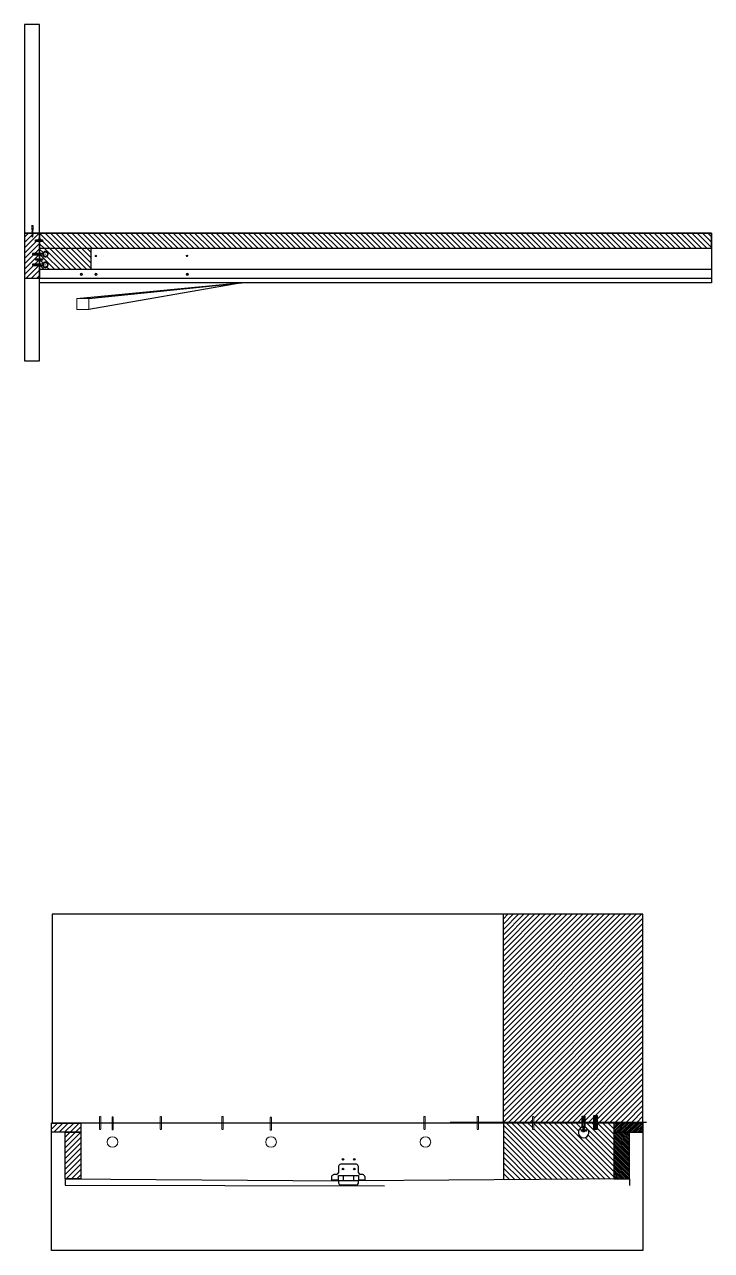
# Model space of a CAD drawing. Header units: millimetres. Extents: x -65822 to 124962, y -17646 to 50330.
# Drawn here: x 22237 to 24282, y 816 to 4462 of the extents above; entities that cross this region are included whole.
import ezdxf

# ---------------------------------------------------------------- set-up
doc = ezdxf.new("R2010")
doc.units = ezdxf.units.MM
doc.header["$MEASUREMENT"] = 0
doc.linetypes.add('HIDDEN', pattern=[0.375, 0.25, -0.125])
for name, color, linetype, lineweight in [('Arredi', 1, 'Continuous', 30), ('Dettagli', 210, 'Continuous', 20), ('quote', 2, 'Continuous', 9), ('Tratteggi', 2, 'HIDDEN', 15)]:
    doc.layers.add(name, color=color, linetype=linetype, lineweight=lineweight)
doc.layers.add('Viti', color=2, linetype='Continuous')

msp = doc.modelspace()

# ---------------------------------------------------------------- hatches: boundary and pattern name
at = {"layer": 'Dettagli'}
h = msp.add_hatch(dxfattribs=at)
h.set_pattern_fill('ANSI31', color=256, scale=90)
h.set_pattern_definition([(45, (13622.354, -1441.153), (-7.954951, 7.954951), [])])
h.paths.add_polyline_path([(22404.661, 1167.388), (22357.907, 1167.388), (22357.907, 1029.139), (22404.661, 1029.139)])
h.paths.add_polyline_path([(22404.661, 1167.388), (22404.661, 1194.799), (22317.928, 1194.799), (22317.928, 1167.388)])
at = {"layer": 'quote'}
h = msp.add_hatch(dxfattribs=at)
h.set_pattern_fill('ANSI31', color=256, scale=90)
h.paths.add_polyline_path([(22281.819, 3816.428), (22270.481, 3816.428), (22270.481, 3821.175), (22281.819, 3821.175), (22281.819, 3841.706), (22261.886, 3841.706), (22261.886, 3841.576), (22262.67, 3841.567), (22261.887, 3841.314), (22261.887, 3840.428), (22262.67, 3840.419), (22261.887, 3840.166), (22261.888, 3839.28), (22262.67, 3839.271), (22261.888, 3839.019), (22261.889, 3838.132), (22262.67, 3838.124), (22261.889, 3837.871), (22261.89, 3836.984), (22262.67, 3836.976), (22261.89, 3836.724), (22261.891, 3835.837), (22262.67, 3835.828), (22261.891, 3835.576), (22261.891, 3834.689), (22262.67, 3834.68), (22261.892, 3834.429), (22261.892, 3833.541), (22262.67, 3833.532), (22261.893, 3833.281), (22261.893, 3832.393), (22262.67, 3832.385), (22261.893, 3832.134), (22261.894, 3831.246), (22262.67, 3831.237), (22261.905, 3830.99), (22260.846, 3829.6), (22260.053, 3830.658), (22259.829, 3830.617), (22259.054, 3830.591), (22259.857, 3830.882), (22259.857, 3831.766), (22259.054, 3831.739), (22259.857, 3832.029), (22259.857, 3832.914), (22259.054, 3832.887), (22259.857, 3833.177), (22259.857, 3834.062), (22259.054, 3834.034), (22259.857, 3834.325), (22259.857, 3835.21), (22259.054, 3835.182), (22259.857, 3835.473), (22259.857, 3836.357), (22259.054, 3836.33), (22259.857, 3836.621), (22259.857, 3837.505), (22259.054, 3837.478), (22259.857, 3837.768), (22259.857, 3838.653), (22259.054, 3838.626), (22259.857, 3838.916), (22259.857, 3839.801), (22259.054, 3839.773), (22259.857, 3840.064), (22259.857, 3840.948), (22259.054, 3840.921), (22259.857, 3841.212), (22259.857, 3841.706), (22237.24, 3841.706), (22237.24, 3706.481), (22281.819, 3706.481), (22281.819, 3744.888), (22260.739, 3744.888), (22260.739, 3749.151), (22281.819, 3749.151), (22281.819, 3760.622), (22270.572, 3760.622), (22270.572, 3765.114), (22281.819, 3765.114), (22281.819, 3776.406), (22260.704, 3776.406), (22260.704, 3780.669), (22281.819, 3780.669)])
h = msp.add_hatch(dxfattribs=at)
h.set_pattern_fill('ANSI31', color=256, scale=90, angle=90)
h.paths.add_polyline_path([(24282.24, 3841.706), (22282.24, 3841.706), (22282.24, 3821.175), (22291.033, 3821.175), (22291.033, 3816.428), (22282.24, 3816.428), (22282.24, 3796.706), (24282.24, 3796.706)])
h = msp.add_hatch(dxfattribs=at)
h.set_pattern_fill('ANSI31', color=256, scale=90, angle=90)
h.paths.add_polyline_path([(22434.5, 3796.706), (22282.24, 3796.706), (22282.24, 3780.669), (22291.55, 3780.669, -7.41521144), (22291.613, 3776.406), (22282.24, 3776.406), (22282.24, 3765.114), (22290.957, 3765.114), (22290.957, 3760.622), (22282.24, 3760.622), (22282.24, 3749.151), (22291.559, 3749.151, -7.41200427), (22291.618, 3744.888), (22282.24, 3744.888), (22282.24, 3734.289), (22434.5, 3734.289)])
h = msp.add_hatch(dxfattribs=at)
h.set_pattern_fill('ANSI31', color=256, scale=90)
h.paths.add_polyline_path([(24077.928, 1816.02), (23662.764, 1816.02), (23662.764, 1197.052), (23749.18, 1197.052), (23749.18, 1214.094), (23753.017, 1214.094), (23753.017, 1197.052), (23897.702, 1197.052), (23897.702, 1214.985), (23905.115, 1214.985), (23905.115, 1197.052), (23931.921, 1197.052), (23931.921, 1217.514), (23942.045, 1217.514), (23942.045, 1197.052), (24077.928, 1197.052)])
h = msp.add_hatch(dxfattribs=at)
h.set_pattern_fill('ANSI31', color=256, scale=90, angle=90)
h.paths.add_polyline_path([(23991.422, 1167.388), (23991.419, 1196.02), (23942.045, 1196.02), (23942.045, 1175.654), (23931.921, 1175.654), (23931.921, 1196.02), (23905.115, 1196.02), (23905.115, 1182.368, -8.39858269), (23897.702, 1182.323), (23897.702, 1196.02), (23753.017, 1196.02), (23753.017, 1175.531), (23749.18, 1175.531), (23749.18, 1196.02), (23662.764, 1196.02), (23662.764, 1026.262), (24038.176, 1028.889), (24038.176, 1029.139), (23991.422, 1029.139)])
h = msp.add_hatch(dxfattribs=at)
h.set_pattern_fill('ANSI31', color=256, scale=30)
h.paths.add_polyline_path([(24077.928, 1196.02), (23991.419, 1196.013), (23991.422, 1167.388), (24038.176, 1167.388), (24077.928, 1167.388)])
h = msp.add_hatch(dxfattribs=at)
h.set_pattern_fill('ANSI31', color=256, scale=30, angle=90)
h.paths.add_polyline_path([(24038.176, 1167.388), (23991.422, 1167.388), (23991.422, 1029.139), (24038.176, 1029.139)])
at = {"layer": 'Viti'}
h = msp.add_hatch(color=256, dxfattribs=at)
h.dxf.hatch_style = 1
h.set_gradient(color1=(51, 51, 51), color2=(51, 51, 51), tint=1)
h.paths.add_polyline_path([(22299.304, 3776.967, 1), (22299.304, 3780.339, 1)])
h = msp.add_hatch(color=256, dxfattribs=at)
h.dxf.hatch_style = 1
h.set_gradient(color1=(51, 51, 51), color2=(51, 51, 51), tint=1)
h.paths.add_polyline_path([(22299.304, 3776.967, 1), (22299.304, 3780.339, 1)])
h = msp.add_hatch(color=256, dxfattribs=at)
h.dxf.hatch_style = 1
h.set_gradient(color1=(51, 51, 51), color2=(51, 51, 51), tint=1)
h.paths.add_polyline_path([(22299.304, 3745.416, 1), (22299.304, 3748.788, 1)])
h = msp.add_hatch(color=256, dxfattribs=at)
h.dxf.hatch_style = 1
h.set_gradient(color1=(51, 51, 51), color2=(51, 51, 51), tint=1)
h.paths.add_polyline_path([(22299.304, 3745.416, 1), (22299.304, 3748.788, 1)])

# ---------------------------------------------------------------- linework, layer by layer
at = {"layer": 'Arredi'}
for p, q in [((22281.819, 3841.706), (22281.819, 3821.175)), ((22281.819, 3816.428), (22281.819, 3780.669)), ((22281.819, 3776.406), (22281.819, 3765.114)), ((22281.819, 3760.622), (22281.819, 3749.151)), ((22281.819, 3744.888), (22281.819, 3706.481)), ((22393.141, 3646.624), (22879.257, 3693.692)), ((22428.885, 3646.624), (22884.327, 3693.692)), ((22884.327, 3693.692), (22428.885, 3614.468)), ((23662.764, 1197.052), (23662.764, 1816.02)), ((22317.928, 1194.799), (22404.196, 1194.799)), ((23897.702, 1197.052), (23504.765, 1197.052)), ((23662.764, 1196.02), (23662.764, 1026.262)), ((23931.921, 1197.052), (23905.115, 1197.052)), ((24088.268, 1197.052), (23942.045, 1197.052)), ((22357.907, 1029.139), (22357.907, 1009.888)), ((24038.176, 1029.139), (24038.176, 1009.478))]:
    msp.add_line(p, q, dxfattribs=at)
at = {"layer": 'Arredi', "color": 0}
for p, q in [((22357.907, 1029.139), (23171.688, 1023.245)), ((23151.45, 1035.623), (23151.45, 1024.998)), ((24038.176, 1028.889), (23231.689, 1023.244)), ((23250.012, 1036.347), (23250.012, 1024.998)), ((22357.907, 1009.888), (23308.462, 1008.677))]:
    msp.add_line(p, q, dxfattribs=at)
at = {"layer": 'Arredi'}
for points in [[(22237.24, 4461.706), (22237.24, 3841.706), (22281.819, 3841.706), (22282.24, 4461.706)], [(24282.24, 3693.692), (22282.24, 3693.692), (22282.24, 3734.289), (24282.24, 3734.289)], [(24282.24, 3693.692), (22282.24, 3693.692), (22282.24, 3707.275), (24282.24, 3707.275)], [(22317.928, 1194.799), (22404.661, 1194.799), (22404.661, 1167.388), (22317.928, 1167.388)], [(22404.661, 1167.388), (22404.661, 1029.139), (22357.907, 1029.139), (22357.907, 1167.388)], [(24077.928, 1196.02), (23991.419, 1196.013), (23991.422, 1167.388), (24078.155, 1167.388)], [(23991.422, 1167.388), (23991.422, 1029.139), (24038.176, 1029.139), (24038.176, 1167.388)]]:
    msp.add_lwpolyline(points, close=True, dxfattribs=at)
for points in [[(22281.819, 3841.706), (22237.24, 3841.706), (22237.24, 3461.706), (22282.24, 3461.706), (22282.24, 3744.888)], [(22282.24, 3816.428), (22282.24, 3796.706), (24282.24, 3796.706), (24282.24, 3841.706), (22282.24, 3841.706), (22282.24, 3821.175)], [(22282.24, 3821.175), (22282.24, 3841.706), (24282.24, 3841.706), (24282.24, 3693.692), (22282.24, 3693.692), (22282.24, 3744.888)], [(22282.24, 3821.175), (22282.24, 3841.706)], [(22281.819, 3816.428), (22270.481, 3816.428), (22270.481, 3821.175), (22281.819, 3821.175)], [(22282.24, 3821.175), (22291.033, 3821.175), (22291.033, 3816.428), (22282.24, 3816.428)], [(22282.24, 3780.669), (22282.24, 3816.428)], [(22282.24, 3780.669), (22282.24, 3816.428)], [(22281.819, 3780.669), (22260.704, 3780.669), (22260.704, 3776.406), (22281.819, 3776.406)], [(22281.819, 3760.622), (22270.572, 3760.622), (22270.572, 3765.114), (22281.819, 3765.114)], [(22291.55, 3780.669), (22282.24, 3780.669)], [(22282.24, 3765.114), (22282.24, 3776.406)], [(22282.24, 3765.114), (22282.24, 3776.406)], [(22282.24, 3776.406), (22291.613, 3776.406)], [(22282.24, 3765.114), (22290.957, 3765.114), (22290.957, 3760.622), (22282.24, 3760.622)], [(22282.24, 3749.151), (22282.24, 3760.622)], [(22282.24, 3749.151), (22282.24, 3760.622)], [(22281.819, 3749.151), (22260.739, 3749.151), (22260.739, 3744.888), (22281.819, 3744.888)], [(22291.559, 3749.151), (22282.24, 3749.151)], [(22282.24, 3744.888), (22291.618, 3744.888)], [(23942.045, 1196.02), (24077.928, 1196.02), (24077.928, 1816.02), (22320.069, 1816.02), (22320.069, 1196.02), (23897.702, 1196.02)], [(23897.702, 1197.052), (23897.702, 1214.985), (23905.115, 1214.985), (23905.115, 1197.052)], [(23931.921, 1197.052), (23931.921, 1217.514), (23942.045, 1217.514), (23942.045, 1197.052)], [(23942.045, 1196.02), (24077.928, 1196.02), (24077.928, 816.02), (22317.928, 816.02), (22317.928, 1196.02), (23897.702, 1196.02)], [(23897.702, 1182.242), (23897.702, 1196.02)], [(23905.115, 1196.02), (23931.921, 1196.02)], [(23905.115, 1196.02), (23931.921, 1196.02)], [(23905.115, 1196.02), (23905.115, 1182.242)], [(23942.045, 1196.02), (23942.045, 1175.654), (23931.921, 1175.654), (23931.921, 1196.02)]]:
    msp.add_lwpolyline(points, dxfattribs=at)
at = {"layer": 'Arredi', "color": 0}
for points in [[(23171.688, 1066.378), (23171.688, 1046.96)], [(23225.589, 1072.237), (23177.655, 1072.237)], [(23231.689, 1047.064), (23231.689, 1065.926)], [(23166.323, 1041.585), (23157.991, 1041.585)], [(23171.688, 1023.245), (23171.688, 1016.723)], [(23231.689, 1038.729), (23231.689, 1023.245), (23217.437, 1023.247), (23217.437, 1038.729)], [(23231.689, 1015.961), (23231.689, 1023.245)], [(23244.391, 1041.585), (23236.431, 1041.605)], [(23176.805, 1011.169), (23226.857, 1011.169)]]:
    msp.add_lwpolyline(points, dxfattribs=at)
for points in [[(23151.45, 1024.998), (23151.45, 1024.998), (23171.688, 1024.998), (23171.688, 1024.998)], [(23171.688, 1023.245), (23171.688, 1038.729), (23231.689, 1038.729), (23231.689, 1023.245)], [(23171.688, 1023.245), (23171.688, 1038.729), (23185.94, 1038.729), (23185.94, 1023.245)], [(23231.69, 1024.972), (23231.69, 1024.972), (23250.012, 1024.998), (23250.012, 1024.998)]]:
    msp.add_lwpolyline(points, close=True, dxfattribs=at)
for centre in [(23185.404, 1086.965), (23185.404, 1058.24), (23218.95, 1086.965), (23218.95, 1058.24)]:
    msp.add_circle(centre, 2.233, dxfattribs=at)
at = {"layer": 'Arredi'}
for centre, radius, start, end in [((22299.34, 3778.652), 8.046, 196.209124, 167.729677), ((22299.343, 3747.127), 8.043, 196.159102, 165.424157), ((23901.5, 1167), 15.787, 103.922196, 76.761758)]:
    msp.add_arc(centre, radius, start, end, dxfattribs=at)
at = {"layer": 'Arredi', "color": 0}
for centre, start, end in [((23180.28, 1063.596), 106.896185, 162.058804), ((23222.964, 1063.596), 14.950753, 73.103815), ((23160.024, 1032.785), 103.006519, 161.684044), ((23163.206, 1050.061), 290.187872, 339.920148), ((23240.308, 1049.761), 197.377088, 244.574272), ((23240.308, 1049.761), 295.129289, 295.818847), ((23241.629, 1032.986), 21.845066, 73.18794), ((23180.28, 1019.505), 197.941196, 247.37201), ((23223.382, 1019.505), 292.62799, 336.899037)]:
    msp.add_arc(centre, 9.031, start, end, dxfattribs=at)
at = {"layer": 'Dettagli'}
for p, q in [((22259.054, 3854.706), (22262.66, 3854.706)), ((22259.054, 3854.43), (22262.66, 3854.43)), ((22259.857, 3830.882), (22259.857, 3851.382)), ((22259.857, 3851.382), (22261.879, 3851.382)), ((22259.879, 3830.89), (22259.882, 3830.886)), ((22260.053, 3830.658), (22260.846, 3829.6)), ((22260.846, 3829.6), (22261.878, 3830.954)), ((22261.879, 3851.382), (22261.879, 3844.029)), ((22261.894, 3830.99), (22261.879, 3851.382)), ((22271.823, 3816.825), (22272.001, 3820.767)), ((22289.613, 3816.825), (22271.823, 3816.825)), ((22272.001, 3820.767), (22289.613, 3820.767)), ((22289.051, 3819.976), (22272.563, 3819.976)), ((22289.051, 3819.185), (22272.563, 3819.185)), ((22289.051, 3818.393), (22272.563, 3818.393)), ((22289.051, 3817.601), (22272.563, 3817.601)), ((22289.613, 3820.767), (22289.613, 3816.825)), ((22261.869, 3779.364), (22260.811, 3778.57)), ((22260.811, 3778.57), (22262.165, 3777.539)), ((22262.093, 3779.559), (22262.982, 3779.559)), ((22262.101, 3779.537), (22262.097, 3779.535)), ((22262.457, 3777.522), (22263.348, 3777.523)), ((22263.241, 3779.559), (22264.129, 3779.559)), ((22263.604, 3777.523), (22264.496, 3777.524)), ((22264.388, 3779.559), (22265.277, 3779.559)), ((22264.752, 3777.524), (22265.644, 3777.525)), ((22265.536, 3779.559), (22266.425, 3779.559)), ((22265.899, 3777.525), (22266.791, 3777.526)), ((22266.684, 3779.559), (22267.573, 3779.559)), ((22267.047, 3777.526), (22267.939, 3777.526)), ((22267.832, 3779.559), (22268.72, 3779.559)), ((22268.195, 3777.527), (22269.086, 3777.527)), ((22268.979, 3779.559), (22269.868, 3779.559)), ((22269.342, 3777.527), (22270.234, 3777.528)), ((22270.127, 3779.559), (22271.016, 3779.559)), ((22270.49, 3777.528), (22271.382, 3777.529)), ((22271.275, 3779.559), (22272.164, 3779.559)), ((22271.638, 3777.529), (22272.529, 3777.53)), ((22271.779, 3760.846), (22271.956, 3764.788)), ((22289.569, 3760.846), (22271.779, 3760.846)), ((22271.956, 3764.788), (22289.569, 3764.788)), ((22272.423, 3779.559), (22273.312, 3779.559)), ((22289.007, 3763.998), (22272.519, 3763.998)), ((22289.007, 3763.206), (22272.519, 3763.206)), ((22289.007, 3762.415), (22272.519, 3762.415)), ((22289.007, 3761.623), (22272.519, 3761.623)), ((22272.785, 3777.53), (22273.677, 3777.531)), ((22273.571, 3779.559), (22274.459, 3779.559)), ((22273.933, 3777.531), (22274.825, 3777.531)), ((22274.718, 3779.559), (22275.607, 3779.559)), ((22275.971, 3777.537), (22275.24, 3777.537)), ((22275.866, 3779.559), (22276.755, 3779.559)), ((22277.119, 3777.537), (22276.227, 3777.537)), ((22277.014, 3779.559), (22277.903, 3779.559)), ((22278.267, 3777.537), (22277.375, 3777.537)), ((22278.162, 3779.559), (22279.05, 3779.559)), ((22279.415, 3777.537), (22278.523, 3777.537)), ((22279.31, 3779.559), (22280.198, 3779.559)), ((22280.562, 3777.537), (22279.671, 3777.537)), ((22280.457, 3779.559), (22281.346, 3779.559)), ((22281.71, 3777.537), (22280.818, 3777.537)), ((22280.819, 3777.536), (22281.71, 3777.537)), ((22281.605, 3779.559), (22282.636, 3779.559)), ((22282.593, 3777.537), (22281.966, 3777.537)), ((22281.966, 3777.537), (22282.636, 3777.537)), ((22285.642, 3780.362), (22285.642, 3776.756)), ((22285.917, 3780.362), (22285.917, 3776.756)), ((22289.569, 3764.788), (22289.569, 3760.846)), ((22261.903, 3747.846), (22260.845, 3747.052)), ((22260.845, 3747.052), (22262.2, 3746.021)), ((22262.127, 3748.041), (22263.016, 3748.041)), ((22262.135, 3748.019), (22262.131, 3748.017)), ((22262.235, 3746.004), (22263.383, 3746.005)), ((22263.275, 3748.041), (22264.164, 3748.041)), ((22263.639, 3746.005), (22264.53, 3746.006)), ((22264.423, 3748.041), (22265.311, 3748.041)), ((22264.786, 3746.006), (22265.678, 3746.007)), ((22265.571, 3748.041), (22266.459, 3748.041)), ((22265.934, 3746.007), (22266.826, 3746.008)), ((22266.718, 3748.041), (22267.607, 3748.041)), ((22267.081, 3746.008), (22267.973, 3746.008)), ((22267.866, 3748.041), (22268.755, 3748.041)), ((22268.229, 3746.009), (22269.121, 3746.009)), ((22269.014, 3748.041), (22269.903, 3748.041)), ((22269.377, 3746.009), (22270.268, 3746.01)), ((22270.162, 3748.041), (22271.05, 3748.041)), ((22270.524, 3746.01), (22271.416, 3746.011)), ((22271.309, 3748.041), (22272.198, 3748.041)), ((22271.672, 3746.011), (22272.564, 3746.012)), ((22272.457, 3748.041), (22273.346, 3748.041)), ((22272.82, 3746.012), (22273.711, 3746.013)), ((22273.605, 3748.041), (22274.494, 3748.041)), ((22273.967, 3746.013), (22274.859, 3746.014)), ((22274.753, 3748.041), (22275.641, 3748.041)), ((22275.115, 3746.014), (22276.007, 3746.014)), ((22276.006, 3746.019), (22275.274, 3746.019)), ((22275.901, 3748.041), (22276.789, 3748.041)), ((22277.154, 3746.019), (22276.262, 3746.019)), ((22276.262, 3746.015), (22277.154, 3746.015)), ((22277.048, 3748.041), (22277.937, 3748.041)), ((22278.301, 3746.019), (22277.409, 3746.019)), ((22277.41, 3746.015), (22278.302, 3746.016)), ((22278.196, 3748.041), (22279.085, 3748.041)), ((22279.449, 3746.019), (22278.557, 3746.019)), ((22278.558, 3746.016), (22279.449, 3746.017)), ((22279.344, 3748.041), (22280.233, 3748.041)), ((22280.597, 3746.019), (22279.705, 3746.019)), ((22279.705, 3746.017), (22280.597, 3746.018)), ((22280.492, 3748.041), (22281.38, 3748.041)), ((22280.853, 3746.018), (22281.745, 3746.019)), ((22281.745, 3746.019), (22280.853, 3746.019)), ((22281.639, 3748.041), (22282.67, 3748.041)), ((22282.628, 3746.019), (22282, 3746.019)), ((22282.001, 3746.019), (22282.67, 3746.019)), ((22285.676, 3748.844), (22285.676, 3745.238)), ((22285.952, 3748.844), (22285.952, 3745.238)), ((23901.285, 1214.447), (23899.987, 1212.716)), ((23899.987, 1212.716), (23899.987, 1212.373)), ((23899.987, 1212.023), (23899.999, 1195.789)), ((23902.697, 1212.858), (23901.285, 1214.447)), ((23902.776, 1212.521), (23902.776, 1195.789)), ((23933, 1179.097), (23933, 1214.677)), ((23933, 1214.677), (23940.884, 1214.322)), ((23934.637, 1180.222), (23934.637, 1213.198)), ((23936.137, 1180.222), (23936.137, 1213.198)), ((23937.72, 1180.222), (23937.72, 1213.198)), ((23939.304, 1180.222), (23939.304, 1213.198)), ((23940.884, 1214.322), (23940.884, 1179.097)), ((23893.39, 1174.5), (23910.5, 1174.5)), ((23898.5, 1174), (23898.5, 1170.5)), ((23899.243, 1183.559), (23899.243, 1174.5)), ((23899.243, 1170.5), (23899.243, 1168.638)), ((23903.035, 1174.733), (23900.725, 1174.5)), ((23902, 1173.701), (23902, 1170.905)), ((23903.366, 1183.559), (23903.366, 1183.389)), ((23903.366, 1183.15), (23903.366, 1182.825)), ((23903.366, 1182.586), (23903.366, 1182.262)), ((23903.366, 1182.023), (23903.366, 1181.604)), ((23903.366, 1181.365), (23903.366, 1181.04)), ((23903.366, 1180.801), (23903.366, 1180.382)), ((23903.366, 1180.143), (23903.366, 1179.725)), ((23903.366, 1179.485), (23903.366, 1179.067)), ((23903.366, 1178.828), (23903.366, 1178.409)), ((23903.366, 1178.17), (23903.366, 1177.751)), ((23903.366, 1177.512), (23903.366, 1177.093)), ((23903.366, 1176.854), (23903.366, 1176.342)), ((23903.366, 1176.103), (23903.366, 1175.59)), ((23903.366, 1175.351), (23903.366, 1174.744)), ((23903.366, 1170.371), (23903.366, 1169.634)), ((23903.366, 1169.395), (23903.366, 1168.638)), ((23907, 1174), (23907, 1170.5)), ((23940.884, 1179.097), (23933, 1179.097))]:
    msp.add_line(p, q, dxfattribs=at)
for points in [[(22259.054, 3860.358), (22262.66, 3860.358), (22262.66, 3851.425), (22259.054, 3851.425)], [(22291.569, 3780.362), (22291.569, 3776.756), (22282.636, 3776.756), (22282.636, 3780.362)], [(22294.139, 3779.709), (22294.139, 3777.36), (22291.569, 3777.36), (22291.569, 3779.709)], [(22294.663, 3780.88), (22294.663, 3776.027), (22294.147, 3776.027), (22294.147, 3780.88)], [(22291.604, 3748.844), (22291.604, 3745.238), (22282.67, 3745.238), (22282.67, 3748.844)], [(22294.663, 3749.328), (22294.663, 3744.476), (22294.147, 3744.476), (22294.147, 3749.328)], [(22393.141, 3646.624), (22428.885, 3646.624), (22428.885, 3614.468), (22393.141, 3614.468)], [(23894.5, 1174.5), (23910, 1174.5), (23910, 1174), (23894.5, 1174)], [(23894.5, 1174), (23910, 1174), (23910, 1170.5), (23894.5, 1170.5)], [(23904.36, 1183.559), (23898.347, 1183.559), (23898.347, 1185.105), (23904.36, 1185.105)], [(23904.068, 1168.394), (23898.686, 1168.394), (23898.686, 1168.638), (23904.068, 1168.638)]]:
    msp.add_lwpolyline(points, close=True, dxfattribs=at)
for points in [[(22259.054, 3850.103), (22259.829, 3850.13), (22261.916, 3850.506), (22262.67, 3850.749), (22261.895, 3850.758), (22259.857, 3850.394), (22259.054, 3850.103)], [(22259.054, 3848.956), (22259.829, 3848.982), (22261.916, 3849.358), (22262.67, 3849.601), (22261.895, 3849.61), (22259.857, 3849.246), (22259.054, 3848.956)], [(22259.054, 3847.808), (22259.829, 3847.834), (22261.916, 3848.21), (22262.67, 3848.454), (22261.895, 3848.462), (22259.857, 3848.098), (22259.054, 3847.808)], [(22259.054, 3846.66), (22259.829, 3846.686), (22261.916, 3847.062), (22262.67, 3847.306), (22261.895, 3847.314), (22259.857, 3846.951), (22259.054, 3846.66)], [(22259.054, 3845.512), (22259.829, 3845.539), (22261.916, 3845.915), (22262.67, 3846.158), (22261.895, 3846.167), (22259.857, 3845.803), (22259.054, 3845.512)], [(22259.054, 3844.364), (22259.829, 3844.391), (22261.916, 3844.767), (22262.67, 3845.01), (22261.895, 3845.019), (22259.857, 3844.655), (22259.054, 3844.364)], [(22259.054, 3843.217), (22259.829, 3843.243), (22261.916, 3843.619), (22262.67, 3843.862), (22261.895, 3843.871), (22259.857, 3843.507), (22259.054, 3843.217)], [(22259.054, 3842.069), (22259.829, 3842.095), (22261.916, 3842.471), (22262.67, 3842.715), (22261.895, 3842.723), (22259.857, 3842.359), (22259.054, 3842.069)], [(22259.054, 3840.921), (22259.829, 3840.947), (22261.916, 3841.324), (22262.67, 3841.567), (22261.895, 3841.576), (22259.857, 3841.212), (22259.054, 3840.921)], [(22259.054, 3839.773), (22259.829, 3839.8), (22261.916, 3840.176), (22262.67, 3840.419), (22261.895, 3840.428), (22259.857, 3840.064), (22259.054, 3839.773)], [(22259.054, 3838.626), (22259.829, 3838.652), (22261.916, 3839.028), (22262.67, 3839.271), (22261.895, 3839.28), (22259.857, 3838.916), (22259.054, 3838.626)], [(22259.054, 3837.478), (22259.829, 3837.504), (22261.916, 3837.88), (22262.67, 3838.124), (22261.895, 3838.132), (22259.857, 3837.768), (22259.054, 3837.478)], [(22259.054, 3836.33), (22259.829, 3836.356), (22261.916, 3836.732), (22262.67, 3836.976), (22261.895, 3836.984), (22259.857, 3836.621), (22259.054, 3836.33)], [(22259.054, 3835.182), (22259.829, 3835.209), (22261.916, 3835.585), (22262.67, 3835.828), (22261.895, 3835.837), (22259.857, 3835.473), (22259.054, 3835.182)], [(22259.054, 3834.034), (22259.829, 3834.061), (22261.916, 3834.437), (22262.67, 3834.68), (22261.895, 3834.689), (22259.857, 3834.325), (22259.054, 3834.034)], [(22259.054, 3832.887), (22259.829, 3832.913), (22261.916, 3833.289), (22262.67, 3833.532), (22261.895, 3833.541), (22259.857, 3833.177), (22259.054, 3832.887)], [(22259.054, 3831.739), (22259.829, 3831.765), (22261.916, 3832.141), (22262.67, 3832.385), (22261.895, 3832.393), (22259.857, 3832.029), (22259.054, 3831.739)], [(22259.054, 3830.591), (22259.829, 3830.617), (22261.916, 3830.994), (22262.67, 3831.237), (22261.895, 3831.246), (22259.857, 3830.882), (22259.054, 3830.591)], [(22272.001, 3820.767), (22270.912, 3819.754), (22270.912, 3817.823), (22271.823, 3816.825)], [(22289.613, 3820.767), (22290.702, 3819.754), (22290.702, 3817.823), (22289.613, 3816.825)], [(22261.802, 3780.362), (22261.829, 3779.588), (22262.205, 3777.5), (22262.448, 3776.747), (22262.457, 3777.522), (22262.093, 3779.559), (22261.802, 3780.362)], [(22262.95, 3780.362), (22262.976, 3779.588), (22263.353, 3777.5), (22263.596, 3776.747), (22263.604, 3777.522), (22263.241, 3779.559), (22262.95, 3780.362)], [(22264.098, 3780.362), (22264.124, 3779.588), (22264.5, 3777.5), (22264.744, 3776.747), (22264.752, 3777.522), (22264.388, 3779.559), (22264.098, 3780.362)], [(22265.246, 3780.362), (22265.272, 3779.588), (22265.648, 3777.5), (22265.891, 3776.747), (22265.9, 3777.522), (22265.536, 3779.559), (22265.246, 3780.362)], [(22266.393, 3780.362), (22266.42, 3779.588), (22266.796, 3777.5), (22267.039, 3776.747), (22267.048, 3777.522), (22266.684, 3779.559), (22266.393, 3780.362)], [(22267.541, 3780.362), (22267.568, 3779.588), (22267.944, 3777.5), (22268.187, 3776.747), (22268.196, 3777.522), (22267.832, 3779.559), (22267.541, 3780.362)], [(22268.689, 3780.362), (22268.715, 3779.588), (22269.091, 3777.5), (22269.335, 3776.747), (22269.343, 3777.522), (22268.979, 3779.559), (22268.689, 3780.362)], [(22269.837, 3780.362), (22269.863, 3779.588), (22270.239, 3777.5), (22270.482, 3776.747), (22270.491, 3777.522), (22270.127, 3779.559), (22269.837, 3780.362)], [(22271.956, 3764.788), (22270.868, 3763.776), (22270.868, 3761.844), (22271.779, 3760.846)], [(22270.985, 3780.362), (22271.011, 3779.588), (22271.387, 3777.5), (22271.63, 3776.747), (22271.639, 3777.522), (22271.275, 3779.559), (22270.985, 3780.362)], [(22272.132, 3780.362), (22272.159, 3779.588), (22272.535, 3777.5), (22272.778, 3776.747), (22272.787, 3777.522), (22272.423, 3779.559), (22272.132, 3780.362)], [(22273.28, 3780.362), (22273.306, 3779.588), (22273.683, 3777.5), (22273.926, 3776.747), (22273.934, 3777.522), (22273.571, 3779.559), (22273.28, 3780.362)], [(22274.428, 3780.362), (22274.454, 3779.588), (22274.83, 3777.5), (22275.074, 3776.747), (22275.082, 3777.522), (22274.718, 3779.559), (22274.428, 3780.362)], [(22275.576, 3780.362), (22275.602, 3779.588), (22275.978, 3777.5), (22276.221, 3776.747), (22276.23, 3777.522), (22275.866, 3779.559), (22275.576, 3780.362)], [(22276.723, 3780.362), (22276.75, 3779.588), (22277.126, 3777.5), (22277.369, 3776.747), (22277.378, 3777.522), (22277.014, 3779.559), (22276.723, 3780.362)], [(22277.871, 3780.362), (22277.898, 3779.588), (22278.274, 3777.5), (22278.517, 3776.747), (22278.526, 3777.522), (22278.162, 3779.559), (22277.871, 3780.362)], [(22279.019, 3780.362), (22279.045, 3779.588), (22279.421, 3777.5), (22279.665, 3776.747), (22279.673, 3777.522), (22279.31, 3779.559), (22279.019, 3780.362)], [(22280.167, 3780.362), (22280.193, 3779.588), (22280.569, 3777.5), (22280.812, 3776.747), (22280.821, 3777.522), (22280.457, 3779.559), (22280.167, 3780.362)], [(22281.315, 3780.362), (22281.341, 3779.588), (22281.717, 3777.5), (22281.96, 3776.747), (22281.969, 3777.522), (22281.605, 3779.559), (22281.315, 3780.362)], [(22289.569, 3764.788), (22290.658, 3763.776), (22290.658, 3761.844), (22289.569, 3760.846)], [(22261.837, 3748.844), (22261.863, 3748.07), (22262.239, 3745.982), (22262.482, 3745.229), (22262.491, 3746.004), (22262.127, 3748.041), (22261.837, 3748.844)], [(22262.984, 3748.844), (22263.011, 3748.07), (22263.387, 3745.982), (22263.63, 3745.229), (22263.639, 3746.004), (22263.275, 3748.041), (22262.984, 3748.844)], [(22264.132, 3748.844), (22264.159, 3748.07), (22264.535, 3745.982), (22264.778, 3745.229), (22264.787, 3746.004), (22264.423, 3748.041), (22264.132, 3748.844)], [(22265.28, 3748.844), (22265.306, 3748.07), (22265.682, 3745.982), (22265.926, 3745.229), (22265.934, 3746.004), (22265.571, 3748.041), (22265.28, 3748.844)], [(22266.428, 3748.844), (22266.454, 3748.07), (22266.83, 3745.982), (22267.073, 3745.229), (22267.082, 3746.004), (22266.718, 3748.041), (22266.428, 3748.844)], [(22267.576, 3748.844), (22267.602, 3748.07), (22267.978, 3745.982), (22268.221, 3745.229), (22268.23, 3746.004), (22267.866, 3748.041), (22267.576, 3748.844)], [(22268.723, 3748.844), (22268.75, 3748.07), (22269.126, 3745.982), (22269.369, 3745.229), (22269.378, 3746.004), (22269.014, 3748.041), (22268.723, 3748.844)], [(22269.871, 3748.844), (22269.897, 3748.07), (22270.274, 3745.982), (22270.517, 3745.229), (22270.525, 3746.004), (22270.162, 3748.041), (22269.871, 3748.844)], [(22271.019, 3748.844), (22271.045, 3748.07), (22271.421, 3745.982), (22271.665, 3745.229), (22271.673, 3746.004), (22271.309, 3748.041), (22271.019, 3748.844)], [(22272.167, 3748.844), (22272.193, 3748.07), (22272.569, 3745.982), (22272.812, 3745.229), (22272.821, 3746.004), (22272.457, 3748.041), (22272.167, 3748.844)], [(22273.314, 3748.844), (22273.341, 3748.07), (22273.717, 3745.982), (22273.96, 3745.229), (22273.969, 3746.004), (22273.605, 3748.041), (22273.314, 3748.844)], [(22274.462, 3748.844), (22274.489, 3748.07), (22274.865, 3745.982), (22275.108, 3745.229), (22275.117, 3746.004), (22274.753, 3748.041), (22274.462, 3748.844)], [(22275.61, 3748.844), (22275.636, 3748.07), (22276.012, 3745.982), (22276.256, 3745.229), (22276.264, 3746.004), (22275.901, 3748.041), (22275.61, 3748.844)], [(22276.758, 3748.844), (22276.784, 3748.07), (22277.16, 3745.982), (22277.403, 3745.229), (22277.412, 3746.004), (22277.048, 3748.041), (22276.758, 3748.844)], [(22277.906, 3748.844), (22277.932, 3748.07), (22278.308, 3745.982), (22278.551, 3745.229), (22278.56, 3746.004), (22278.196, 3748.041), (22277.906, 3748.844)], [(22279.053, 3748.844), (22279.08, 3748.07), (22279.456, 3745.982), (22279.699, 3745.229), (22279.708, 3746.004), (22279.344, 3748.041), (22279.053, 3748.844)], [(22280.201, 3748.844), (22280.227, 3748.07), (22280.604, 3745.982), (22280.847, 3745.229), (22280.856, 3746.004), (22280.492, 3748.041), (22280.201, 3748.844)], [(22281.349, 3748.844), (22281.375, 3748.07), (22281.751, 3745.982), (22281.995, 3745.229), (22282.003, 3746.004), (22281.639, 3748.041), (22281.349, 3748.844)], [(22291.604, 3748.157), (22294.139, 3748.157), (22294.139, 3745.809), (22291.604, 3745.809)], [(23903.875, 1212.918), (23902.815, 1212.882), (23899.957, 1212.368), (23898.926, 1212.034), (23899.986, 1212.023), (23902.776, 1212.521), (23903.875, 1212.918)], [(23903.875, 1211.347), (23902.815, 1211.311), (23899.957, 1210.796), (23898.926, 1210.463), (23899.986, 1210.451), (23902.776, 1210.949), (23903.875, 1211.347)], [(23903.875, 1209.776), (23902.815, 1209.74), (23899.957, 1209.225), (23898.926, 1208.892), (23899.986, 1208.88), (23902.776, 1209.378), (23903.875, 1209.776)], [(23903.875, 1208.204), (23902.815, 1208.168), (23899.957, 1207.653), (23898.926, 1207.32), (23899.986, 1207.309), (23902.776, 1207.807), (23903.875, 1208.204)], [(23903.875, 1206.633), (23902.815, 1206.597), (23899.957, 1206.082), (23898.926, 1205.749), (23899.986, 1205.737), (23902.776, 1206.235), (23903.875, 1206.633)], [(23903.875, 1205.062), (23902.815, 1205.026), (23899.957, 1204.511), (23898.926, 1204.178), (23899.986, 1204.166), (23902.776, 1204.664), (23903.875, 1205.062)], [(23903.875, 1203.49), (23902.815, 1203.454), (23899.957, 1202.939), (23898.926, 1202.606), (23899.986, 1202.594), (23902.776, 1203.093), (23903.875, 1203.49)], [(23940.884, 1214.322), (23938.859, 1216.499), (23934.996, 1216.499), (23933, 1214.677)], [(23903.875, 1201.919), (23902.815, 1201.883), (23899.957, 1201.368), (23898.926, 1201.035), (23899.986, 1201.023), (23902.776, 1201.521), (23903.875, 1201.919)], [(23903.875, 1200.348), (23902.815, 1200.312), (23899.957, 1199.797), (23898.926, 1199.464), (23899.986, 1199.452), (23902.776, 1199.95), (23903.875, 1200.348)], [(23903.875, 1198.776), (23902.815, 1198.74), (23899.957, 1198.225), (23898.926, 1197.892), (23899.986, 1197.88), (23902.776, 1198.379), (23903.875, 1198.776)], [(23903.875, 1197.205), (23902.815, 1197.169), (23899.957, 1196.654), (23898.926, 1196.321), (23899.986, 1196.309), (23902.776, 1196.807), (23903.875, 1197.205)], [(23900.388, 1183.559), (23900.178, 1183.521), (23899.146, 1183.188), (23900.207, 1183.176), (23902.351, 1183.559)], [(23904.096, 1183.414), (23903.035, 1183.378), (23900.178, 1182.863), (23899.146, 1182.53), (23900.207, 1182.518), (23902.996, 1183.016), (23904.096, 1183.414)], [(23904.096, 1182.85), (23903.035, 1182.814), (23900.178, 1182.299), (23899.146, 1181.966), (23900.207, 1181.954), (23902.996, 1182.452), (23904.096, 1182.85)], [(23904.096, 1182.286), (23903.035, 1182.25), (23900.178, 1181.735), (23899.146, 1181.402), (23900.207, 1181.391), (23902.996, 1181.889), (23904.096, 1182.286)], [(23904.096, 1181.629), (23903.035, 1181.593), (23900.178, 1181.078), (23899.146, 1180.745), (23900.207, 1180.733), (23902.996, 1181.231), (23904.096, 1181.629)], [(23904.096, 1181.065), (23903.035, 1181.029), (23900.178, 1180.514), (23899.146, 1180.181), (23900.207, 1180.169), (23902.996, 1180.667), (23904.096, 1181.065)], [(23904.096, 1180.407), (23903.035, 1180.371), (23900.178, 1179.856), (23899.146, 1179.523), (23900.207, 1179.511), (23902.996, 1180.009), (23904.096, 1180.407)], [(23904.096, 1179.749), (23903.035, 1179.713), (23900.178, 1179.198), (23899.146, 1178.865), (23900.207, 1178.853), (23902.996, 1179.352), (23904.096, 1179.749)], [(23904.096, 1179.092), (23903.035, 1179.056), (23900.178, 1178.541), (23899.146, 1178.208), (23900.207, 1178.196), (23902.996, 1178.694), (23904.096, 1179.092)], [(23904.096, 1178.434), (23903.035, 1178.398), (23900.178, 1177.883), (23899.146, 1177.55), (23900.207, 1177.538), (23902.996, 1178.036), (23904.096, 1178.434)], [(23904.096, 1177.776), (23903.035, 1177.74), (23900.178, 1177.225), (23899.146, 1176.892), (23900.207, 1176.88), (23902.996, 1177.378), (23904.096, 1177.776)], [(23904.096, 1177.118), (23903.035, 1177.082), (23900.178, 1176.567), (23899.146, 1176.234), (23900.207, 1176.222), (23902.996, 1176.72), (23904.096, 1177.118)], [(23904.096, 1176.367), (23903.035, 1176.33), (23900.178, 1175.816), (23899.146, 1175.483), (23900.207, 1175.471), (23902.996, 1175.969), (23904.096, 1176.367)], [(23904.096, 1175.615), (23903.035, 1175.579), (23900.178, 1175.064), (23899.146, 1174.731), (23900.207, 1174.719), (23902.996, 1175.217), (23904.096, 1175.615)], [(23902.489, 1170.5), (23900.178, 1170.084), (23899.146, 1169.751), (23900.207, 1169.739), (23902.996, 1170.237), (23903.724, 1170.5)], [(23904.096, 1169.659), (23903.035, 1169.623), (23900.178, 1169.108), (23899.146, 1168.775), (23900.207, 1168.763), (23902.996, 1169.261), (23904.096, 1169.659)], [(23899.243, 1185.105), (23899.243, 1195.789), (23903.366, 1195.789), (23903.366, 1185.105)], [(23903.366, 1183.559), (23899.243, 1183.559)], [(23904.096, 1174.769), (23903.035, 1174.733)], [(23903.366, 1174.505), (23904.096, 1174.769)], [(23940.884, 1179.097), (23938.859, 1176.92), (23934.996, 1176.92), (23933, 1179.097)]]:
    msp.add_lwpolyline(points, dxfattribs=at)
for points in [[(23890.485, 1178.31, -0.30069893), (23893.39, 1174.5)], [(23912.786, 1178.039, 0.25875036), (23910.5, 1174.5)]]:
    msp.add_lwpolyline(points, format="xyb", dxfattribs=at)
for centre, radius in [((22449.582, 3773.744), 2.233), ((22721.171, 3773.744), 2.233), ((22406.246, 3718.598), 3.453), ((22406.246, 3718.598), 2.233), ((22450.048, 3718.598), 3.453), ((22450.048, 3718.598), 2.233), ((22721.637, 3718.598), 3.453), ((22721.637, 3718.598), 2.233), ((22499.17, 1138.551), 15.787), ((22971.124, 1138.551), 15.787), ((23430.656, 1138.551), 15.787)]:
    msp.add_circle(centre, radius, dxfattribs=at)
for centre, radius, start, end in [((22299.34, 3778.652), 7.307, 190.184907, 171.686689), ((22299.34, 3778.652), 5.976, 192.486922, 169.816841), ((22299.34, 3747.101), 7.307, 190.184907, 171.686689), ((22299.34, 3747.101), 5.976, 192.486922, 169.816841)]:
    msp.add_arc(centre, radius, start, end, dxfattribs=at)
at = {"layer": 'Tratteggi'}
for points in [[(22464.546, 1175.531), (22460.709, 1175.531), (22460.709, 1214.094), (22464.546, 1214.094)], [(22501.556, 1174.91), (22497.72, 1174.91), (22497.72, 1213.473), (22501.556, 1213.473)], [(22645.125, 1175.531), (22641.289, 1175.531), (22641.289, 1214.094), (22645.125, 1214.094)], [(22828.571, 1175.531), (22824.735, 1175.531), (22824.735, 1214.094), (22828.571, 1214.094)], [(22972.817, 1174.147), (22968.98, 1174.147), (22968.98, 1212.71), (22972.817, 1212.71)], [(23429.759, 1175.531), (23425.922, 1175.531), (23425.922, 1214.094), (23429.759, 1214.094)], [(23588.202, 1175.531), (23584.365, 1175.531), (23584.365, 1214.094), (23588.202, 1214.094)], [(23753.017, 1175.531), (23749.18, 1175.531), (23749.18, 1214.094), (23753.017, 1214.094)]]:
    msp.add_lwpolyline(points, close=True, dxfattribs=at)
at = {"layer": 'Viti'}
for p, q in [((22434.5, 3796.706), (22434.5, 3734.289)), ((22281.819, 3706.481), (22237.24, 3706.481))]:
    msp.add_line(p, q, dxfattribs=at)
for points in [[(22258.45, 3863.452), (22263.302, 3863.452), (22263.302, 3862.936), (22258.45, 3862.936)], [(22259.621, 3862.928), (22261.969, 3862.928), (22261.969, 3860.358), (22259.621, 3860.358)]]:
    msp.add_lwpolyline(points, close=True, dxfattribs=at)

doc.saveas('drawing.dxf')
